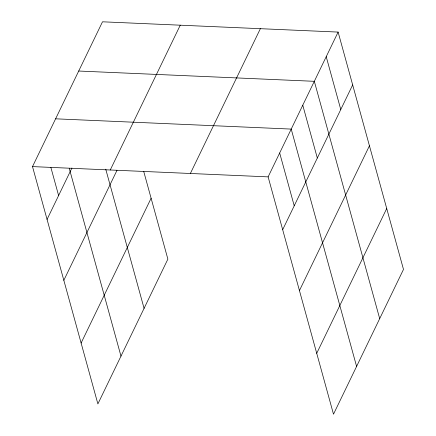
<?xml version="1.0" encoding="UTF-8"?>
<svg xmlns="http://www.w3.org/2000/svg" width="436" height="436" viewBox="0 0 436 436"><rect width="100%" height="100%" fill="white"/><g stroke="black" fill="none" stroke-linecap="round" stroke-linejoin="round"><path stroke-width="0.65" d="M143.727 171.452L167.876 259.126L97.882 403.921L32.509 166.596L102.504 21.8L338.118 32.079L403.491 269.404L333.496 414.2L268.124 176.874L338.118 32.079M47.061 219.422L71.935 167.964M110.264 169.986L180.259 25.19M63.83 280.304L116.995 170.334M81.112 343.034L151.107 198.244M190.374 173.479L260.368 28.689M282.675 229.696L352.67 84.906M299.445 290.583L369.439 145.788M316.727 353.313L386.721 208.517M78.709 71.03L314.323 81.309L379.691 318.634M55.606 118.815L291.221 129.089L356.594 366.42M32.509 166.596L268.124 176.874M326.221 56.691L340.772 109.518M302.769 105.201L317.321 158.023M279.672 152.982L294.224 205.808M105.746 169.195L144.076 308.356M69.259 168.378L120.979 356.141M50.887 167.484L58.609 195.53"/></g></svg>
